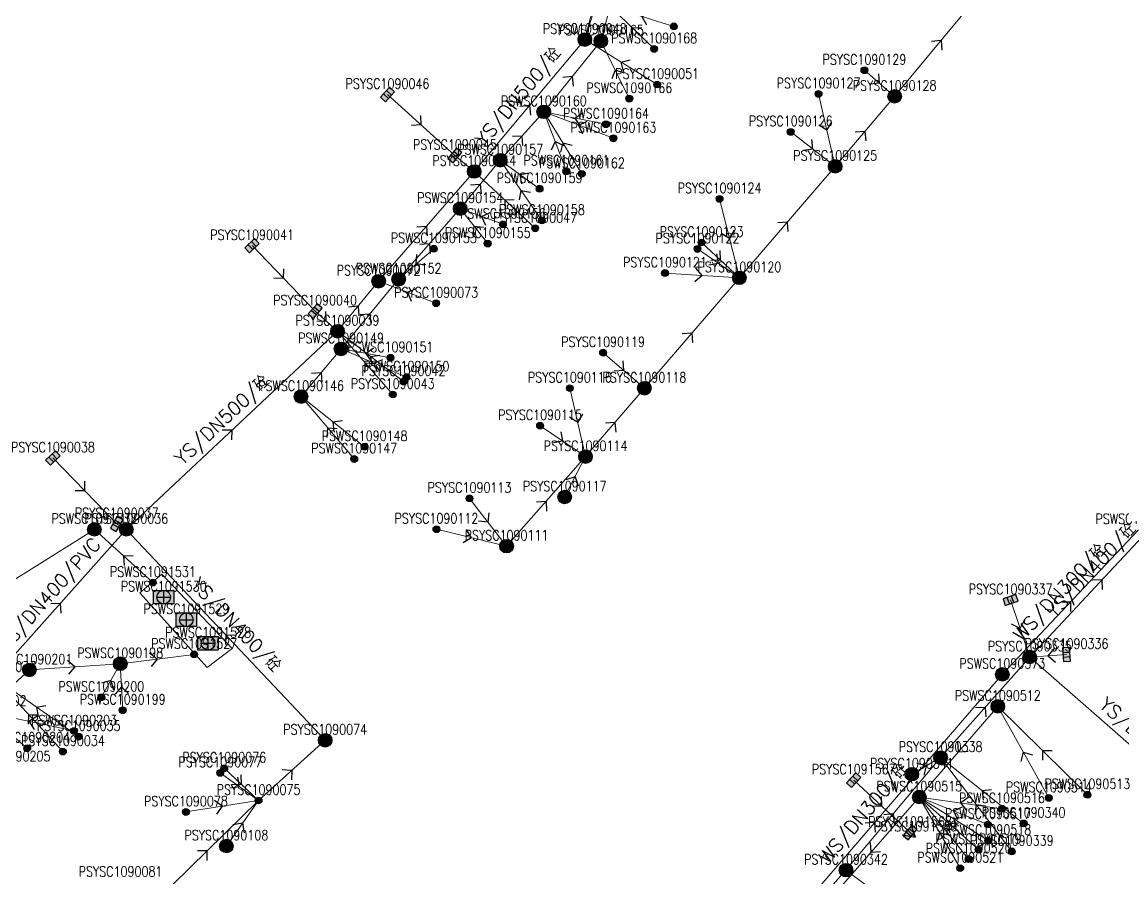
# Model space of a CAD drawing. Extents: x 3276 to 4026, y 1643 to 2176.
# Drawn here: x 3645.5 to 3726.6, y 1999 to 2062.1 of the extents above; entities that cross this region are included whole.
import ezdxf
from ezdxf.enums import TextEntityAlignment as Align

# ---------------------------------------------------------------- set-up
doc = ezdxf.new("R2010")
doc.units = 0
doc.linetypes.add('PLine1', pattern=[200, 100, 100])
doc.linetypes.add('PLine2', pattern=[200, 100, 100])
doc.layers.get('0').update_dxf_attribs({"linetype": 'CONTINUOUS'})
for name, color, linetype, true_color in [('WSANNEXE2', 7, 'CONTINUOUS', 0x7f0000), ('WSLINE', 7, 'CONTINUOUS', 0x7f0000), ('WSPOINT', 7, 'CONTINUOUS', 0x7f0000), ('WSPTEXT', 7, 'CONTINUOUS', 0x7f0000), ('WSUNDER', 7, 'CONTINUOUS', 0x7f0000), ('WSZYTEXT', 7, 'CONTINUOUS', 0x7f0000), ('YSANNEXE2', 7, 'CONTINUOUS', 0x7f0000), ('YSLINE', 7, 'CONTINUOUS', 0x7f0000), ('YSPOINT', 7, 'CONTINUOUS', 0x7f0000), ('YSPTEXT', 7, 'CONTINUOUS', 0x7f0000), ('YSZYTEXT', 7, 'CONTINUOUS', 0x7f0000)]:
    doc.layers.add(name, color=color, linetype=linetype, true_color=true_color)
doc.layers.add('市政管线', color=3, linetype='CONTINUOUS')
doc.styles.add('bztxt', font='Romans.shx', dxfattribs={"bigfont": 'hztxt.shx'})
doc.styles.add('FZXDX', font='', dxfattribs={"width": 0.8})
doc.styles.add('pltxt', font='romans.shx', dxfattribs={"width": 0.8, "height": 0.75, "bigfont": 'hztxt.shx'})
doc.styles.get('FZXDX').set_extended_font_data('FZXiDengXian-Z06S')

# ---------------------------------------------------------------- blocks, each defined once
blk = doc.blocks.new('4308')
blk.add_hatch(color=255).paths.add_polyline_path([(-0.5, 0, 1), (0.5, 0, 1)])
for p, q in [((-0.5, 0), (0.5, 0)), ((0, 0.5), (0, -0.5))]:
    blk.add_line(p, q)
blk.add_circle((0, 0), 0.5)
blk = doc.blocks.new('4301')
blk.add_hatch(color=255).paths.add_polyline_path([(-0.5, 0, 1), (0.5, 0, 1)])
for p, q in [((-0.5, 0), (0.5, 0)), ((0, 0.5), (0, -0.5))]:
    blk.add_line(p, q)
blk.add_circle((0, 0), 0.5)
blk = doc.blocks.new('4323')
blk.add_hatch(color=256).paths.add_polyline_path([(-0.25, 0, 1), (0.25, 0, 1)])
blk.add_circle((0, 0), 0.25)
blk = doc.blocks.new('4414')
blk.add_hatch(color=255).paths.add_polyline_path([(0.25, 0, 1), (-0.25, 0, 1)])
blk.add_circle((0, 0), 0.25)
blk = doc.blocks.new('4302')
blk.add_hatch(color=255).paths.add_polyline_path([(-0.25, 0.5), (-0.25, -0.5), (0.25, -0.5), (0.25, 0.5)])
for p, q in [((-0.25, 0.1665), (0.25, 0.1665)), ((-0.25, -0.1665), (0.25, -0.1665))]:
    blk.add_line(p, q)
blk.add_lwpolyline([(0.25, -0.5), (0.25, 0.5), (-0.25, 0.5), (-0.25, -0.5)], close=True)
blk = doc.blocks.new('4403')
for p, q in [((0, 0), (-0.866, 0.5)), ((-0.866, -0.5), (0, 0))]:
    blk.add_line(p, q)
blk = doc.blocks.new('4408')
blk.add_hatch(color=256).paths.add_polyline_path([(-0.25, 0, 1), (0.25, 0, 1)])
blk.add_circle((0, 0), 0.25)
blk = doc.blocks.new('4415')
blk.add_hatch(color=255).paths.add_polyline_path([(0.25, 0, 1), (-0.25, 0, 1)])
blk.add_circle((0, 0), 0.25)
blk = doc.blocks.new('4317')
blk.add_hatch(color=255).paths.add_polyline_path([(0.75, 0.5), (-0.75, 0.5), (-0.75, -0.5), (0.75, -0.5)])
blk.add_lwpolyline([(-0.75, 0.5), (0.75, 0.5), (0.75, -0.5), (-0.75, -0.5)], close=True)
for points in [[(-0.5, 0), (0.5, 0)], [(0, -0.5), (0, 0.5)]]:
    blk.add_lwpolyline(points)
blk.add_circle((0, 0), 0.5)
blk = doc.blocks.new('lx')
for q in [(-0.5, 0.5), (-0.5, -0.5)]:
    blk.add_line((0, 0), q)

msp = doc.modelspace()

# ---------------------------------------------------------------- linework, layer by layer
at = {"layer": 'WSLINE', "linetype": 'PLine1', "lineweight": 20, "ltscale": 0.5}
for p, q in [((3688.141, 2060.646, 1890.83), (3688.824, 2063.197, 1890.8)), ((3692.073, 2060.07, 1891.27), (3688.824, 2063.197, 1891.22)), ((3693.518, 2061.731, 1891.25), (3688.824, 2063.197, 1891.21)), ((3683.942, 2055.441, 1890.88), (3688.141, 2060.646, 1890.84)), ((3690.242, 2056.409, 1891.29), (3688.141, 2060.646, 1891.21)), ((3680.733, 2051.877, 1890.84), (3683.942, 2055.441, 1890.86)), ((3685.606, 2051.067, 1891.17), (3683.942, 2055.441, 1891.17)), ((3686.751, 2050.876, 1891.19), (3683.942, 2055.441, 1891.14)), ((3689.068, 2053.491, 1891.16), (3683.942, 2055.441, 1891.13)), ((3688.523, 2054.526, 1891.16), (3683.942, 2055.441, 1891.14)), ((3677.788, 2048.315, 1890.95), (3680.733, 2051.877, 1890.86)), ((3683.8, 2047.437, 1891.23), (3680.733, 2051.877, 1891.24)), ((3683.636, 2049.779, 1891.13), (3680.733, 2051.877, 1891.18)), ((3673.257, 2043.116, 1890.87), (3677.788, 2048.315, 1890.96)), ((3679.816, 2045.74, 1891.2), (3677.788, 2048.315, 1891.17)), ((3680.934, 2047.157, 1891.25), (3677.788, 2048.315, 1891.19)), ((3675.848, 2045.363, 1891.36), (3673.257, 2043.116, 1891.21)), ((3669.02, 2037.986, 1890.92), (3673.257, 2043.116, 1890.89)), ((3666.074, 2034.476, 1890.92), (3669.02, 2037.986, 1890.96)), ((3673.832, 2035.911, 1890.33), (3669.02, 2037.986, 1891.19)), ((3672.658, 2037.332, 1890.19), (3669.02, 2037.986, 1891.24)), ((3669.988, 2029.883, 1890.11), (3666.074, 2034.476, 1891.2)), ((3670.751, 2030.782, 1890.11), (3666.074, 2034.476, 1891.06)), ((3650.857, 2024.699, 1889.74), (3630.084, 2011.681, 1889.57)), ((3655.163, 2020.781, 1889.7), (3650.857, 2024.699, 1889.74)), ((3717.702, 2014.026, 1890.62), (3727.721, 2024.677, 1890.54)), ((3652.762, 2014.807, 1889.11), (3658.204, 2015.499, 1889.86)), ((3642.712, 2011.284, 1890.39), (3646.073, 2014.35, 1890.29)), ((3646.073, 2014.35, 1890.28), (3652.762, 2014.807, 1889.12)), ((3651.366, 2012.332, 1890.32), (3652.762, 2014.807, 1890.22)), ((3652.942, 2011.387, 1890.31), (3652.762, 2014.807, 1890.28)), ((3698.899, 1992.207, 1890.61), (3717.702, 2014.026, 1890.59)), ((3649.364, 2009.858, 1891.08), (3642.712, 2011.284, 1891.11)), ((3645.914, 2008.59, 1891.3), (3642.712, 2011.284, 1891.31)), ((3717.37, 2011.668, 1891.01), (3711.587, 2004.996, 1891.04)), ((3723.963, 2005.165, 1891.41), (3717.37, 2011.668, 1891.29)), ((3721.127, 2004.933, 1891.48), (3717.37, 2011.668, 1891.33)), ((3711.587, 2004.996, 1891.04), (3704.488, 1996.877, 1891.03)), ((3717.673, 2004.135, 1891.58), (3711.587, 2004.996, 1891.43)), ((3716.642, 2002.976, 1891.62), (3711.587, 2004.996, 1891.47)), ((3716.668, 2001.791, 1891.33), (3711.587, 2004.996, 1891.15)), ((3715.946, 2001.121, 1891.39), (3711.587, 2004.996, 1891.16)), ((3715.224, 2000.426, 1891.34), (3711.587, 2004.996, 1891.14)), ((3714.605, 1999.756, 1891.35), (3711.587, 2004.996, 1891.16))]:
    msp.add_line(p, q, dxfattribs=at)
at = {"layer": 'WSUNDER', "linetype": 'PLine2', "lineweight": 9, "ltscale": 0.5, "elevation": 1891.223}
msp.add_lwpolyline([(3654.214, 2020.039), (3655.834, 2021.403), (3661.004, 2015.924), (3659.163, 2014.527)], close=True, dxfattribs=at)
at = {"layer": 'YSLINE', "linetype": 'PLine1', "lineweight": 20, "ltscale": 0.5}
for p, q in [((3686.963, 2060.759, 1890.67), (3688.646, 2067.32, 1890.75)), ((3688.138, 2064.516, 1891.35), (3686.963, 2060.759, 1891.35)), ((3709.774, 2056.579, 1891.08), (3716.603, 2064.808, 1891.04)), ((3678.821, 2051.049, 1890.73), (3686.963, 2060.759, 1890.66)), ((3692.29, 2057.451, 1891.38), (3686.963, 2060.759, 1891.29)), ((3707.548, 2058.499, 1891.41), (3709.774, 2056.579, 1891.34)), ((3672.436, 2056.713, 1891.45), (3677.4, 2052.229, 1891.4)), ((3704.176, 2056.757, 1891.8), (3705.397, 2051.424, 1891.29)), ((3705.397, 2051.424, 1891.17), (3709.774, 2056.579, 1891.1)), ((3702.123, 2053.961, 1891.78), (3705.397, 2051.424, 1891.3)), ((3677.4, 2052.229, 1891.39), (3678.821, 2051.049, 1891.39)), ((3671.783, 2042.966, 1890.69), (3678.821, 2051.049, 1890.75)), ((3683.309, 2046.865, 1891.23), (3678.821, 2051.049, 1891.21)), ((3698.342, 2043.22, 1890.99), (3705.397, 2051.424, 1890.96)), ((3696.886, 2049.029, 1891.78), (3698.342, 2043.22, 1891.36)), ((3662.467, 2045.588, 1891.43), (3667.106, 2040.775, 1891.32)), ((3695.26, 2045.342, 1891.28), (3698.342, 2043.22, 1891.3)), ((3695.562, 2045.817, 1891.28), (3698.342, 2043.22, 1891.28)), ((3692.866, 2043.57, 1891.84), (3698.342, 2043.22, 1891.36)), ((3668.756, 2039.287, 1890.68), (3671.783, 2042.966, 1890.7)), ((3676.021, 2041.346, 1890.56), (3671.783, 2042.966, 1891.32)), ((3691.35, 2035.089, 1891.13), (3698.342, 2043.22, 1891.12)), ((3667.106, 2040.775, 1891.32), (3668.756, 2039.287, 1891.44)), ((3653.209, 2024.698, 1890.62), (3668.756, 2039.287, 1890.69)), ((3672.824, 2034.629, 1890.46), (3668.756, 2039.287, 1891.3)), ((3673.615, 2035.583, 1890.47), (3668.756, 2039.287, 1891.32)), ((3688.31, 2037.705, 1891.81), (3691.35, 2035.089, 1891.3)), ((3685.861, 2035.096, 1891.82), (3687.018, 2030.053, 1891.42)), ((3687.018, 2030.053, 1891.13), (3691.35, 2035.089, 1891.15)), ((3683.672, 2032.333, 1891.92), (3687.018, 2030.053, 1891.38)), ((3647.804, 2029.957, 1891.39), (3652.503, 2025.104, 1891.36)), ((3681.205, 2023.464, 1891.05), (3687.018, 2030.053, 1891.15)), ((3685.481, 2027.085, 1887.81), (3687.018, 2030.053, 1891.24)), ((3678.476, 2026.978, 1891.83), (3681.205, 2023.464, 1891.37)), ((3719.717, 2015.3, 1890.63), (3730.325, 2026.654, 1890.61)), ((3652.503, 2025.104, 1891.35), (3653.209, 2024.698, 1891.31)), ((3643.49, 2013.799, 1890.78), (3653.209, 2024.698, 1890.75)), ((3667.849, 2009.175, 1890.89), (3653.209, 2024.698, 1890.78)), ((3676.041, 2024.709, 1891.7), (3681.205, 2023.464, 1891.21)), ((3718.307, 2019.504, 1891.47), (3719.717, 2015.3, 1891.39)), ((3713.154, 2007.897, 1890.6), (3719.717, 2015.3, 1890.64)), ((3722.427, 2015.487, 1891.49), (3719.717, 2015.3, 1891.41)), ((3735.713, 2001.306, 1890.83), (3719.717, 2015.3, 1890.72)), ((3648.542, 2008.341, 1891.45), (3643.49, 2013.799, 1891.38)), ((3649.7, 2009.446, 1891.54), (3643.49, 2013.799, 1891.52)), ((3662.945, 2004.738, 1890.97), (3667.849, 2009.175, 1890.88)), ((3706.192, 1999.612, 1890.68), (3713.154, 2007.897, 1890.59)), ((3711.043, 2006.679, 1887.58), (3713.154, 2007.897, 1891.01)), ((3718.395, 2000.993, 1891.42), (3713.154, 2007.897, 1891.25)), ((3719.271, 2003.053, 1891.44), (3713.154, 2007.897, 1891.26)), ((3660.417, 2007.113, 1891.26), (3662.945, 2004.738, 1891.26)), ((3660.124, 2006.772, 1891.22), (3662.945, 2004.738, 1891.23)), ((3706.762, 2006.244, 1891.47), (3710.906, 2002.388, 1891.46)), ((3655.354, 1997.316, 1891.02), (3662.945, 2004.738, 1890.96)), ((3657.597, 2003.896, 1891.29), (3662.945, 2004.738, 1891.28)), ((3660.575, 2001.388, 1887.8), (3662.945, 2004.738, 1891.31)), ((3710.906, 2002.388, 1891.6), (3711.312, 2002.047, 1891.49)), ((3703.091, 1996.159, 1890.67), (3706.192, 1999.612, 1890.67)), ((3710.912, 1996.135, 1891.42), (3706.192, 1999.612, 1891.32))]:
    msp.add_line(p, q, dxfattribs=at)

# ---------------------------------------------------------------- block references
at = {"layer": 'WSANNEXE2', "linetype": 'PLine1'}
for p, rotation in [((3691.171, 2062.464, 1891.25), 162.6676875199267), ((3688.482, 2061.921, 1890.83), 75.0168082996673), ((3690.448, 2061.633, 1891.27), 136.1062032343171), ((3686.041, 2058.043, 1890.88), 51.10980235630846), ((3689.191, 2058.527, 1891.29), 116.3839928280761), ((3686.232, 2054.983, 1891.16), 168.7169267256359), ((3686.505, 2054.466, 1891.16), 159.1842304168322), ((3682.337, 2053.659, 1890.84), 48.00389102787584), ((3684.774, 2053.254, 1891.17), 110.8364707946647), ((3685.346, 2053.158, 1891.19), 121.6143589935193), ((3682.184, 2050.828, 1891.13), 144.154953709952), ((3679.26, 2050.096, 1890.95), 50.42035971248779), ((3682.266, 2049.657, 1891.23), 124.6445694179402), ((3679.361, 2047.736, 1891.25), 159.8037925552332), ((3678.802, 2047.027, 1891.2), 128.2324521285831), ((3675.522, 2045.715, 1890.87), 48.93100573945542), ((3674.552, 2044.239, 1891.36), 220.9491736148838), ((3671.138, 2040.551, 1890.92), 50.44953236006756), ((3670.839, 2037.659, 1890.19), 169.8213493366568), ((3671.426, 2036.948, 1890.33), 156.6851767069797), ((3667.547, 2036.231, 1890.92), 49.99640039180618), ((3668.412, 2032.629, 1890.11), 141.7079632759439), ((3668.031, 2032.179, 1890.11), 130.4461270234713), ((3653.01, 2022.74, 1889.7), 137.7112972364704), ((3722.711, 2019.351, 1890.62), 46.7547574976852), ((3649.417, 2014.578, 1890.28), 3.908726275700744), ((3655.483, 2015.153, 1889.11), 7.2473235977457), ((3652.064, 2013.569, 1890.32), 60.57970749330002), ((3652.852, 2013.097, 1890.31), 93.01963895220314), ((3646.038, 2010.571, 1891.08), 167.9129049937133), ((3714.478, 2008.332, 1891.01), 229.0995490457025), ((3719.248, 2008.3, 1891.48), 119.1629631509962), ((3720.666, 2008.416, 1891.41), 135.403722443856), ((3714.63, 2004.565, 1891.58), 171.960341171342), ((3714.127, 2003.393, 1891.33), 147.7679197245), ((3714.114, 2003.986, 1891.62), 158.2297899606846), ((3708.3, 2003.116, 1890.61), 49.24978961310457), ((3713.405, 2002.711, 1891.34), 128.5237299161235), ((3713.766, 2003.058, 1891.39), 138.3742052890871), ((3713.096, 2002.376, 1891.35), 119.9488069638437), ((3708.037, 2000.936, 1891.04), 228.8514215554521)]:
    msp.add_blockref('lx', p, dxfattribs=dict(at, rotation=rotation))
at = {"layer": 'WSPOINT', "linetype": 'PLine1'}
for name, p in [('4414', (3693.518, 2061.731, 1891.853)), ('4301', (3688.141, 2060.646, 1891.949)), ('4414', (3692.073, 2060.07, 1891.847)), ('4414', (3690.242, 2056.409, 1891.872)), ('4301', (3683.942, 2055.441, 1891.99)), ('4414', (3688.523, 2054.526, 1891.858)), ('4414', (3689.068, 2053.491, 1891.856)), ('4301', (3680.733, 2051.877, 1892.012)), ('4414', (3685.606, 2051.067, 1891.849)), ('4414', (3686.751, 2050.876, 1891.885)), ('4414', (3683.636, 2049.779, 1891.837)), ('4301', (3677.788, 2048.315, 1892.001)), ('4414', (3683.8, 2047.437, 1891.856)), ('4414', (3680.934, 2047.157, 1891.923)), ('4414', (3679.816, 2045.74, 1891.913)), ('4414', (3675.848, 2045.363, 1891.997)), ('4301', (3673.257, 2043.116, 1891.986)), ('4301', (3669.02, 2037.986, 1891.99)), ('4414', (3672.658, 2037.332, 1890.8)), ('4414', (3673.832, 2035.911, 1890.987)), ('4301', (3666.074, 2034.476, 1892.01)), ('4414', (3670.751, 2030.782, 1890.876)), ('4414', (3669.988, 2029.883, 1890.89)), ('4301', (3650.857, 2024.699, 1891.738)), ('4415', (3655.163, 2020.781, 1892.03)), ('4317', (3655.962, 2019.712, 1891.231)), ('4317', (3657.629, 2018.046, 1891.22)), ('4317', (3659.232, 2016.315, 1891.2)), ('4301', (3652.762, 2014.807, 1891.204)), ('4415', (3658.204, 2015.499, 1892.21)), ('4301', (3646.073, 2014.35, 1892.041)), ('4301', (3717.702, 2014.026, 1891.857)), ('4414', (3651.366, 2012.332, 1891.125)), ('4301', (3717.37, 2011.668, 1891.826)), ('4414', (3652.942, 2011.387, 1891.121)), ('4414', (3649.364, 2009.858, 1891.834)), ('4414', (3645.914, 2008.59, 1891.853)), ('4301', (3711.587, 2004.996, 1891.784)), ('4414', (3723.963, 2005.165, 1891.823)), ('4414', (3721.127, 2004.933, 1891.847)), ('4414', (3717.673, 2004.135, 1891.825)), ('4414', (3716.642, 2002.976, 1891.845)), ('4414', (3715.946, 2001.121, 1891.853)), ('4414', (3716.668, 2001.791, 1891.846)), ('4414', (3715.224, 2000.426, 1891.847)), ('4414', (3714.605, 1999.756, 1891.846))]:
    msp.add_blockref(name, p, dxfattribs=at)
at = {"layer": 'YSANNEXE2', "linetype": 'PLine1'}
for p, rotation in [((3713.188, 2060.693, 1891.08), 50.3154443441064), ((3689.626, 2059.105, 1891.38), 148.1711527603907), ((3708.661, 2057.539, 1891.41), 319.2446375216765), ((3682.892, 2055.904, 1890.73), 50.02327992348756), ((3674.918, 2054.471, 1891.45), 317.9317949213602), ((3704.786, 2054.09, 1891.8), 282.9165504590102), ((3707.585, 2054.001, 1891.17), 49.66978569718692), ((3703.76, 2052.692, 1891.78), 322.2518783539922), ((3681.065, 2048.957, 1891.23), 137.0177936804329), ((3701.869, 2047.322, 1890.99), 49.30986741426175), ((3675.302, 2047.007, 1890.69), 48.95698477117484), ((3697.614, 2046.124, 1891.78), 284.0919748131105), ((3696.952, 2044.518, 1891.28), 316.9725903997776), ((3696.801, 2044.281, 1891.28), 325.4760196946797), ((3664.786, 2043.181, 1891.43), 313.9684980879638), ((3695.604, 2043.395, 1891.84), 356.3691482367994), ((3673.902, 2042.156, 1890.56), 159.0920733296233), ((3670.269, 2041.126, 1890.68), 50.55692995754785), ((3667.931, 2040.031, 1891.32), 317.9787057506337), ((3694.846, 2039.154, 1891.13), 49.31077455778196), ((3671.185, 2037.435, 1890.47), 142.6923536380533), ((3670.79, 2036.958, 1890.46), 131.1415483622697), ((3689.83, 2036.397, 1891.81), 319.3106577779767), ((3686.439, 2032.574, 1891.82), 282.9424161088824), ((3689.184, 2032.571, 1891.13), 49.3012992305458), ((3660.982, 2031.992, 1890.62), 43.18240553541608), ((3685.345, 2031.193, 1891.92), 325.7530599408415), ((3650.153, 2027.53, 1891.39), 314.0994768406995), ((3686.249, 2028.569, 1887.81), 62.62691008010143), ((3684.111, 2026.758, 1891.05), 48.58393951585393), ((3679.84, 2025.221, 1891.83), 307.855869493713), ((3678.623, 2024.086, 1891.7), 346.470632065161), ((3725.021, 2020.977, 1890.63), 46.9489194949859), ((3648.349, 2019.248, 1890.78), 48.27910885335687), ((3719.012, 2017.402, 1891.47), 288.5624425520023), ((3660.529, 2016.936, 1890.89), 133.3330071802393), ((3721.072, 2015.393, 1891.49), 183.9609128372664), ((3646.595, 2011.622, 1891.54), 144.9815222329445), ((3716.435, 2011.598, 1890.6), 48.44553770622512), ((3646.016, 2011.07, 1891.45), 132.7975524339577), ((3665.397, 2006.956, 1890.97), 42.14100463370753), ((3712.098, 2007.288, 1887.58), 29.98619763397917), ((3661.534, 2005.755, 1891.22), 324.2314894750778), ((3661.681, 2005.925, 1891.26), 316.8106918264291), ((3716.212, 2005.475, 1891.44), 141.6350305898339), ((3660.271, 2004.317, 1891.29), 8.947976917796197), ((3708.834, 2004.316, 1891.47), 317.0851128932264), ((3715.774, 2004.445, 1891.42), 127.2124172697376), ((3709.673, 2003.754, 1890.68), 49.96288033582054), ((3661.76, 2003.063, 1887.8), 54.72604891260483), ((3659.149, 2001.027, 1891.02), 44.35832102694556)]:
    msp.add_blockref('lx', p, dxfattribs=dict(at, rotation=rotation))
at = {"layer": 'YSPOINT', "linetype": 'PLine1'}
for name, p in [('4301', (3686.963, 2060.759, 1891.888)), ('4323', (3707.548, 2058.499, 1891.939)), ('4323', (3692.29, 2057.451, 1891.839)), ('4414', (3704.176, 2056.757, 1892.365)), ('4301', (3709.774, 2056.579, 1892.023)), ('4323', (3702.123, 2053.961, 1892.326)), ('4301', (3678.821, 2051.049, 1891.963)), ('4301', (3705.397, 2051.424, 1891.996)), ('4414', (3696.886, 2049.029, 1892.337)), ('4323', (3683.309, 2046.865, 1891.834)), ('4323', (3695.562, 2045.817, 1891.884)), ('4323', (3695.26, 2045.342, 1891.876)), ('4301', (3671.783, 2042.966, 1891.932)), ('4414', (3692.866, 2043.57, 1892.336)), ('4301', (3698.342, 2043.22, 1891.99)), ('4323', (3676.021, 2041.346, 1891.012)), ('4301', (3668.756, 2039.287, 1891.943)), ('4323', (3688.31, 2037.705, 1892.374)), ('4323', (3673.615, 2035.583, 1890.945)), ('4414', (3685.861, 2035.096, 1892.344)), ('4301', (3691.35, 2035.089, 1891.996)), ('4414', (3672.824, 2034.629, 1890.943)), ('4323', (3683.672, 2032.333, 1892.418)), ('4301', (3687.018, 2030.053, 1892.026)), ('4414', (3678.476, 2026.978, 1892.33)), ('4308', (3685.481, 2027.085, 1891.925)), ('4301', (3653.209, 2024.698, 1891.887)), ('4323', (3676.041, 2024.709, 1892.352)), ('4301', (3681.205, 2023.464, 1892.004)), ('4301', (3719.717, 2015.3, 1891.863)), ('4414', (3649.7, 2009.446, 1891.854)), ('4301', (3667.849, 2009.175, 1891.86)), ('4323', (3648.542, 2008.341, 1891.835)), ('4301', (3713.154, 2007.897, 1891.808)), ('4414', (3660.124, 2006.772, 1891.804)), ('4323', (3660.417, 2007.113, 1891.807)), ('4308', (3711.043, 2006.679, 1891.825)), ('4408', (3662.945, 2004.738, 1891.923)), ('4414', (3657.597, 2003.896, 1891.813)), ('4414', (3719.271, 2003.053, 1891.853)), ('4308', (3660.575, 2001.388, 1891.859)), ('4323', (3718.395, 2000.993, 1891.852)), ('4301', (3706.192, 1999.612, 1891.86))]:
    msp.add_blockref(name, p, dxfattribs=at)
for name, p, rotation in [('4302', (3672.436, 2056.713, 1891.749), 137.9317949213602), ('4302', (3677.4, 2052.229, 1891.749), 140.3173146581936), ('4302', (3662.467, 2045.588, 1891.777), 133.9684980879639), ('4302', (3667.106, 2040.775, 1891.712), 137.9787057506337), ('4302', (3647.804, 2029.957, 1891.744), 134.0994768406995), ('4302', (3652.503, 2025.104, 1891.74), 150.1223642234243), ('4302', (3718.307, 2019.504, 1891.84), 108.5624425520022), ('4302', (3722.427, 2015.487, 1891.843), 3.960912837266438), ('4302', (3706.762, 2006.244, 1891.844), 137.0851128932264), ('4403', (3711.312, 2002.047, 1891.911), 319.9966201656891), ('4302', (3710.906, 2002.388, 1891.846), 139.9966201656891)]:
    msp.add_blockref(name, p, dxfattribs=dict(at, rotation=rotation))

# ---------------------------------------------------------------- texts
at = {"layer": 'WSPTEXT', "linetype": 'PLine1', "style": 'pltxt', "width": 0.8}
for s, p in [('PSWSC1090165', (3688.141, 2061.446, 1891.949)), ('PSWSC1090168', (3692.073, 2060.87, 1891.847)), ('PSWSC1090166', (3690.242, 2057.209, 1891.872)), ('PSWSC1090160', (3683.942, 2056.241, 1891.99)), ('PSWSC1090164', (3688.523, 2055.326, 1891.858)), ('PSWSC1090163', (3689.068, 2054.291, 1891.856)), ('PSWSC1090157', (3680.733, 2052.677, 1892.012)), ('PSWSC1090161', (3685.606, 2051.867, 1891.849)), ('PSWSC1090162', (3686.751, 2051.676, 1891.885)), ('PSWSC1090159', (3683.636, 2050.579, 1891.837)), ('PSWSC1090154', (3677.788, 2049.115, 1892.001)), ('PSWSC1090156', (3680.934, 2047.957, 1891.923)), ('PSWSC1090158', (3683.8, 2048.237, 1891.856)), ('PSWSC1090155', (3679.816, 2046.54, 1891.913)), ('PSWSC1090153', (3675.848, 2046.163, 1891.997)), ('PSWSC1090152', (3673.257, 2043.916, 1891.986)), ('PSWSC1090149', (3669.02, 2038.786, 1891.99)), ('PSWSC1090151', (3672.658, 2038.132, 1890.8)), ('PSWSC1090150', (3673.832, 2036.711, 1890.987)), ('PSWSC1090146', (3666.074, 2035.276, 1892.01)), ('PSWSC1090148', (3670.751, 2031.582, 1890.876)), ('PSWSC1090147', (3669.988, 2030.683, 1890.89)), ('PSWSC1091532', (3650.857, 2025.499, 1891.738)), ('PSWSC1090574', (3727.721, 2025.477, 1891.844)), ('PSWSC1091531', (3655.163, 2021.581, 1892.03)), ('PSWSC1091530', (3655.962, 2020.512, 1891.231)), ('PSWSC1091529', (3657.629, 2018.846, 1891.22)), ('PSWSC1091528', (3659.232, 2017.115, 1891.2)), ('PSWSC1091527', (3658.204, 2016.299, 1892.21)), ('PSWSC1090198', (3652.762, 2015.607, 1891.204)), ('PSWSC1090201', (3646.073, 2015.15, 1892.041)), ('PSWSC1090573', (3717.702, 2014.826, 1891.857)), ('PSWSC1090200', (3651.366, 2013.132, 1891.125)), ('PSWSC1090512', (3717.37, 2012.468, 1891.826)), ('PSWSC1090202', (3642.712, 2012.084, 1891.989)), ('PSWSC1090199', (3652.942, 2012.187, 1891.121)), ('PSWSC1090203', (3649.364, 2010.658, 1891.834)), ('PSWSC1090204', (3645.914, 2009.39, 1891.853)), ('PSWSC1090205', (3644.46, 2007.999, 1891.845)), ('PSWSC1090515', (3711.587, 2005.796, 1891.784)), ('PSWSC1090513', (3723.963, 2005.965, 1891.823)), ('PSWSC1090516', (3717.673, 2004.935, 1891.825)), ('PSWSC1090514', (3721.127, 2005.733, 1891.847)), ('PSWSC1090517', (3716.642, 2003.776, 1891.845)), ('PSWSC1090518', (3716.668, 2002.591, 1891.846)), ('PSWSC1090519', (3715.946, 2001.921, 1891.853)), ('PSWSC1090520', (3715.224, 2001.226, 1891.847)), ('PSWSC1090521', (3714.605, 2000.556, 1891.846))]:
    msp.add_text(s, height=0.75, dxfattribs=at).set_placement(p, align=Align.MIDDLE_CENTER)
at = {"layer": 'WSZYTEXT', "linetype": 'PLine1', "style": 'bztxt'}
for rotation, p in [(46.75476, (3721.983, 2020.036)), (49.24979, (3707.543, 2003.769))]:
    msp.add_text('WS/DN300/砼', height=1, rotation=rotation, dxfattribs=at).set_placement(p, align=Align.MIDDLE)
at = {"layer": 'YSPTEXT', "linetype": 'PLine1', "style": 'pltxt', "width": 0.8}
for s, p in [('PSYSC1090048', (3686.963, 2061.559, 1891.888)), ('PSYSC1090129', (3707.548, 2059.299, 1891.939)), ('PSYSC1090051', (3692.29, 2058.251, 1891.839)), ('PSYSC1090046', (3672.436, 2057.513, 1891.749)), ('PSYSC1090127', (3704.176, 2057.557, 1892.365)), ('PSYSC1090128', (3709.774, 2057.379, 1892.023)), ('PSYSC1090126', (3702.123, 2054.761, 1892.326)), ('PSYSC1090045', (3677.4, 2053.029, 1891.749)), ('PSYSC1090125', (3705.397, 2052.224, 1891.996)), ('PSYSC1090044', (3678.821, 2051.849, 1891.963)), ('PSYSC1090124', (3696.886, 2049.829, 1892.337)), ('PSYSC1090047', (3683.309, 2047.665, 1891.834)), ('PSYSC1090041', (3662.467, 2046.388, 1891.777)), ('PSYSC1090123', (3695.562, 2046.617, 1891.884)), ('PSYSC1090122', (3695.26, 2046.142, 1891.876)), ('PSYSC1090121', (3692.866, 2044.37, 1892.336)), ('PSYSC1090120', (3698.342, 2044.02, 1891.99)), ('PSYSC1090072', (3671.783, 2043.766, 1891.932)), ('PSYSC1090040', (3667.106, 2041.575, 1891.712)), ('PSYSC1090073', (3676.021, 2042.146, 1891.012)), ('PSYSC1090039', (3668.756, 2040.087, 1891.943)), ('PSYSC1090119', (3688.31, 2038.505, 1892.374)), ('PSYSC1090042', (3673.615, 2036.383, 1890.945)), ('PSYSC1090116', (3685.861, 2035.896, 1892.344)), ('PSYSC1090118', (3691.35, 2035.889, 1891.996)), ('PSYSC1090043', (3672.824, 2035.429, 1890.943)), ('PSYSC1090115', (3683.672, 2033.133, 1892.418)), ('PSYSC1090038', (3647.804, 2030.757, 1891.744)), ('PSYSC1090114', (3687.018, 2030.853, 1892.026)), ('PSYSC1090113', (3678.476, 2027.778, 1892.33)), ('PSYSC1090117', (3685.481, 2027.885, 1891.925)), ('PSYSC1090037', (3652.503, 2025.904, 1891.74)), ('PSYSC1090036', (3653.209, 2025.498, 1891.887)), ('PSYSC1090112', (3676.041, 2025.509, 1892.352)), ('PSYSC1090111', (3681.205, 2024.264, 1892.004)), ('PSYSC1090337', (3718.307, 2020.304, 1891.84)), ('PSYSC1090336', (3722.427, 2016.287, 1891.843)), ('PSYSC1090335', (3719.717, 2016.1, 1891.863)), ('PSYSC1090033', (3643.49, 2014.599, 1891.913)), ('PSYSC1090035', (3649.7, 2010.246, 1891.854)), ('PSYSC1090074', (3667.849, 2009.975, 1891.86)), ('PSYSC1090034', (3648.542, 2009.141, 1891.835)), ('PSYSC1090338', (3713.154, 2008.697, 1891.808)), ('PSYSC1090077', (3660.124, 2007.572, 1891.804)), ('PSYSC1090076', (3660.417, 2007.913, 1891.807)), ('PSYSC1090341', (3711.043, 2007.479, 1891.825)), ('PSYSC1091567', (3706.762, 2007.044, 1891.844)), ('PSYSC1090075', (3662.945, 2005.538, 1891.923)), ('PSYSC1090078', (3657.597, 2004.696, 1891.813)), ('PSYSC1090340', (3719.271, 2003.853, 1891.853)), ('PSYSC1091568', (3710.906, 2003.188, 1891.846)), ('PSYSC1091569', (3711.312, 2002.847, 1891.911)), ('PSYSC1090108', (3660.575, 2002.188, 1891.859)), ('PSYSC1090339', (3718.395, 2001.793, 1891.852)), ('PSYSC1090342', (3706.192, 2000.412, 1891.86)), ('PSYSC1090081', (3652.785, 1999.511, 1892.367))]:
    msp.add_text(s, height=0.75, dxfattribs=at).set_placement(p, align=Align.MIDDLE_CENTER)
at = {"layer": 'YSZYTEXT', "linetype": 'PLine1', "style": 'bztxt'}
for s, rotation, p in [('YS/DN500/砼', 50.02328, (3682.126, 2056.546)), ('YS/DN500/砼', 43.18241, (3660.298, 2032.721)), ('YS/DN400/砼', 46.94892, (3724.29, 2021.659)), ('YS/DN400/PVC', 48.27911, (3647.603, 2019.914)), ('YS/DN400/砼', 313.34627, (3661.256, 2017.622)), ('YS/DN400/砼', 318.84263, (3728.373, 2009.055))]:
    msp.add_text(s, height=1, rotation=rotation, dxfattribs=at).set_placement(p, align=Align.MIDDLE)
at = {"layer": '市政管线', "linetype": 'PLine1', "style": 'FZXDX'}
msp.add_text('YS/DN500/砼', height=1, rotation=47.79614, dxfattribs=at).set_placement((3645.844, 2064.186), align=Align.BOTTOM_RIGHT)

doc.saveas('drawing.dxf')
